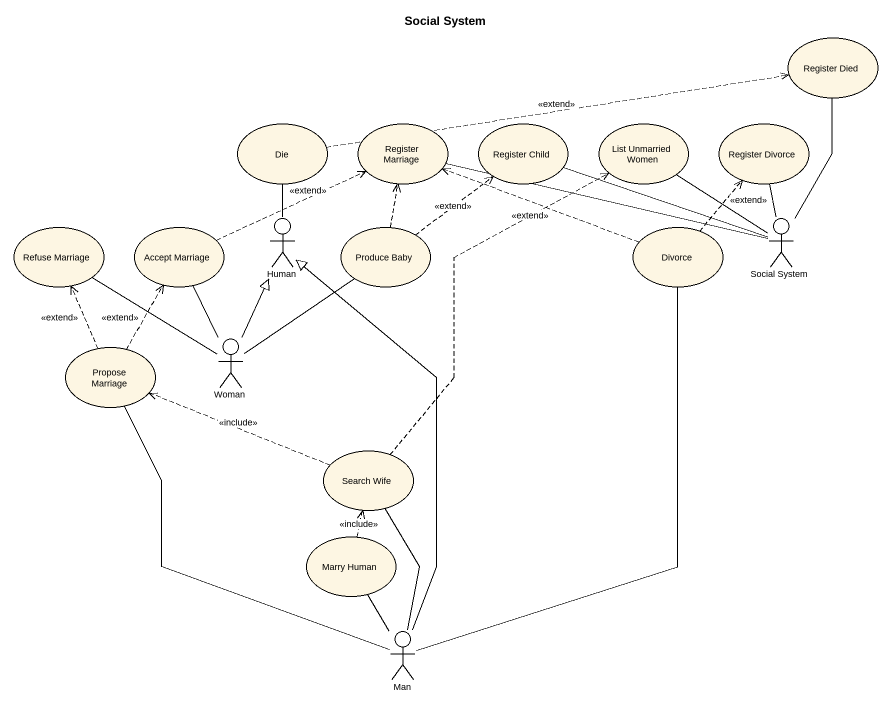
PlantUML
@startuml
title Social System
usecase "Register Died" as Register_Died
usecase Die
usecase "Register Marriage" as Register_Marriage
usecase "Register Child" as Register_Child
usecase "List Unmarried Women" as List_Unmarried_Women
usecase "Register Divorce" as Register_Divorce
usecase "Refuse Marriage" as Refuse_Marriage
usecase "Accept Marriage" as Accept_Marriage
actor Human
usecase "Produce Baby" as Produce_Baby
usecase Divorce
actor "Social System" as Social_System
actor Woman
usecase "Propose Marriage" as Propose_Marriage
usecase "Search Wife" as Search_Wife
usecase "Marry Human" as Marry_Human
actor Man
Die .right.> Register_Died : <<extend>>
Accept_Marriage .right.> Register_Marriage : <<extend>>
Human -up- Die
Produce_Baby .up.> Register_Marriage
Produce_Baby .up.> Register_Child : <<extend>>
Divorce .left.> Register_Marriage
Divorce .up.> Register_Divorce : <<extend>>
Social_System -up- Register_Died
Social_System -left- Register_Marriage
Social_System -left- Register_Child
Social_System -up- List_Unmarried_Women
Social_System -up- Register_Divorce
Woman -up- Refuse_Marriage
Woman -up- Accept_Marriage
Woman -up-|> Human
Woman -up- Produce_Baby
Propose_Marriage .up.> Refuse_Marriage : <<extend>>
Propose_Marriage .up.> Accept_Marriage : <<extend>>
Search_Wife .up.> List_Unmarried_Women : <<extend>>
Search_Wife .left.> Propose_Marriage : <<include>>
Marry_Human .up.> Search_Wife : <<include>>
Man -up-|> Human
Man -up- Divorce
Man -up- Propose_Marriage
Man -up- Search_Wife
Man -up- Marry_Human
@enduml
